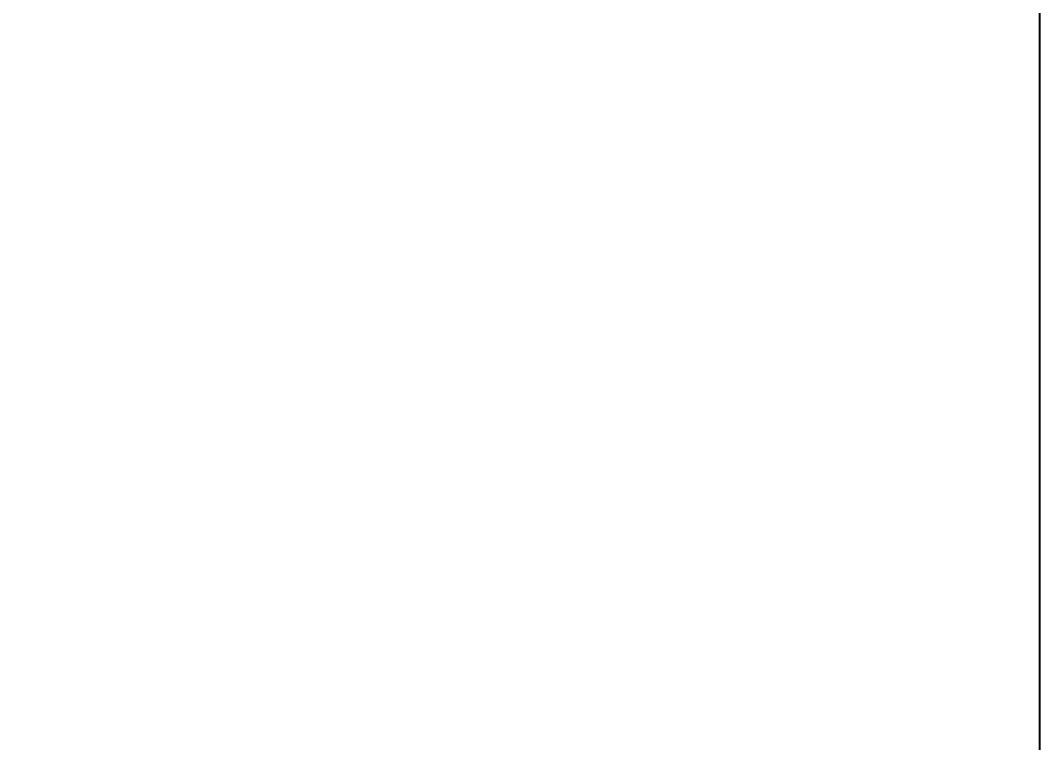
# Model space of a CAD drawing. Extents: x 0 to 420, y 0 to 297.
# Drawn here: x 136.68 to 159.57, y 172.33 to 188.54 of the extents above; entities that cross this region are included whole.
import ezdxf

# ---------------------------------------------------------------- set-up
doc = ezdxf.new("R2010")
doc.units = 0
doc.header["$LTSCALE"] = 23.1
doc.layers.add('10000_FRONT', color=7, linetype='CONTINUOUS')
doc.layers.add('10100_DIM_FRONT', color=7, linetype='CONTINUOUS')
doc.styles.get("Standard").update_dxf_attribs({"font": 'txt', "width": 0.8})
doc.dimstyles.new('DIMSTYLE_1', dxfattribs={"dimtxt": 3.5, "dimasz": 3.5, "dimexe": 0.18, "dimexo": 0.0625, "dimgap": 0.09, "dimtad": 1, "dimtxsty": 'STANDARD', "dimcen": 0.09, "dimazin": 3, "dimtp": 0.05, "dimtm": 0.05, "dimtfac": 1, "dimtofl": 0, "dimtmove": 0, "dimatfit": 3, "dimtolj": 1})

# ---------------------------------------------------------------- blocks, each defined once
blk = doc.blocks.new('*D0')
at = {"layer": '10100_DIM_FRONT', "linetype": 'CONTINUOUS'}
for p, q in [((159.574, 187.462), (159.574, 124.671)), ((80.074, 147.013), (80.074, 124.671)), ((80.074, 126.671), (119.824, 126.671)), ((159.574, 126.671), (119.824, 126.671))]:
    blk.add_line(p, q, dxfattribs=at)
for points in [[(83.574, 127.171), (80.074, 126.671), (83.574, 126.171)], [(156.074, 126.171), (159.574, 126.671), (156.074, 127.171)]]:
    blk.add_solid(points, dxfattribs=at)
at = {"layer": '10100_DIM_FRONT', "linetype": 'CONTINUOUS', "width": 0.714286}
blk.add_text('79,5', height=3.5, dxfattribs=at).set_placement((115.994, 127.546))
blk = doc.blocks.new('*D1')
at = {"layer": '10100_DIM_FRONT', "linetype": 'CONTINUOUS'}
for p, q in [((88.074177, 187.462099), (88.074177, 132.024382)), ((159.574177, 147.949506), (159.574177, 132.024382)), ((88.074177, 134.024382), (123.824177, 134.024382)), ((159.574177, 134.024382), (123.824177, 134.024382))]:
    blk.add_line(p, q, dxfattribs=at)
for points in [[(91.574177, 134.524382), (88.074177, 134.024382), (91.574177, 133.524382)], [(156.074177, 133.524382), (159.574177, 134.024382), (156.074177, 134.524382)]]:
    blk.add_solid(points, dxfattribs=at)
at = {"layer": '10100_DIM_FRONT', "linetype": 'CONTINUOUS', "width": 0.660714}
blk.add_text('71,5', height=3.5, dxfattribs=at).set_placement((120.380361, 134.899382))

msp = doc.modelspace()

# ---------------------------------------------------------------- linework, layer by layer
at = {"layer": '10000_FRONT', "color": 7, "linetype": 'CONTINUOUS'}
msp.add_line((159.574, 232.463), (159.574, 142.463), dxfattribs=at)

# ---------------------------------------------------------------- dimensions: what is measured, and where the dimension line sits
at = {"layer": '10100_DIM_FRONT', "linetype": 'CONTINUOUS'}
for base, p1, p2, text, picture, middle in [((159.574, 126.671), (80.074, 147.013), (159.574, 187.462), '79,5', '*D0', (120.994, 129.296)), ((159.574, 134.024), (88.074, 187.462), (159.574, 147.95), '71,5', '*D1', (125.005, 136.649))]:
    dim = msp.add_linear_dim(base=base, p1=p1, p2=p2, text=text, dimstyle='DIMSTYLE_1', dxfattribs=at)
    dim.commit()
    dim.dimension.update_dxf_attribs({"geometry": picture, "text_midpoint": middle, "dimtype": 160})

doc.saveas('drawing.dxf')
